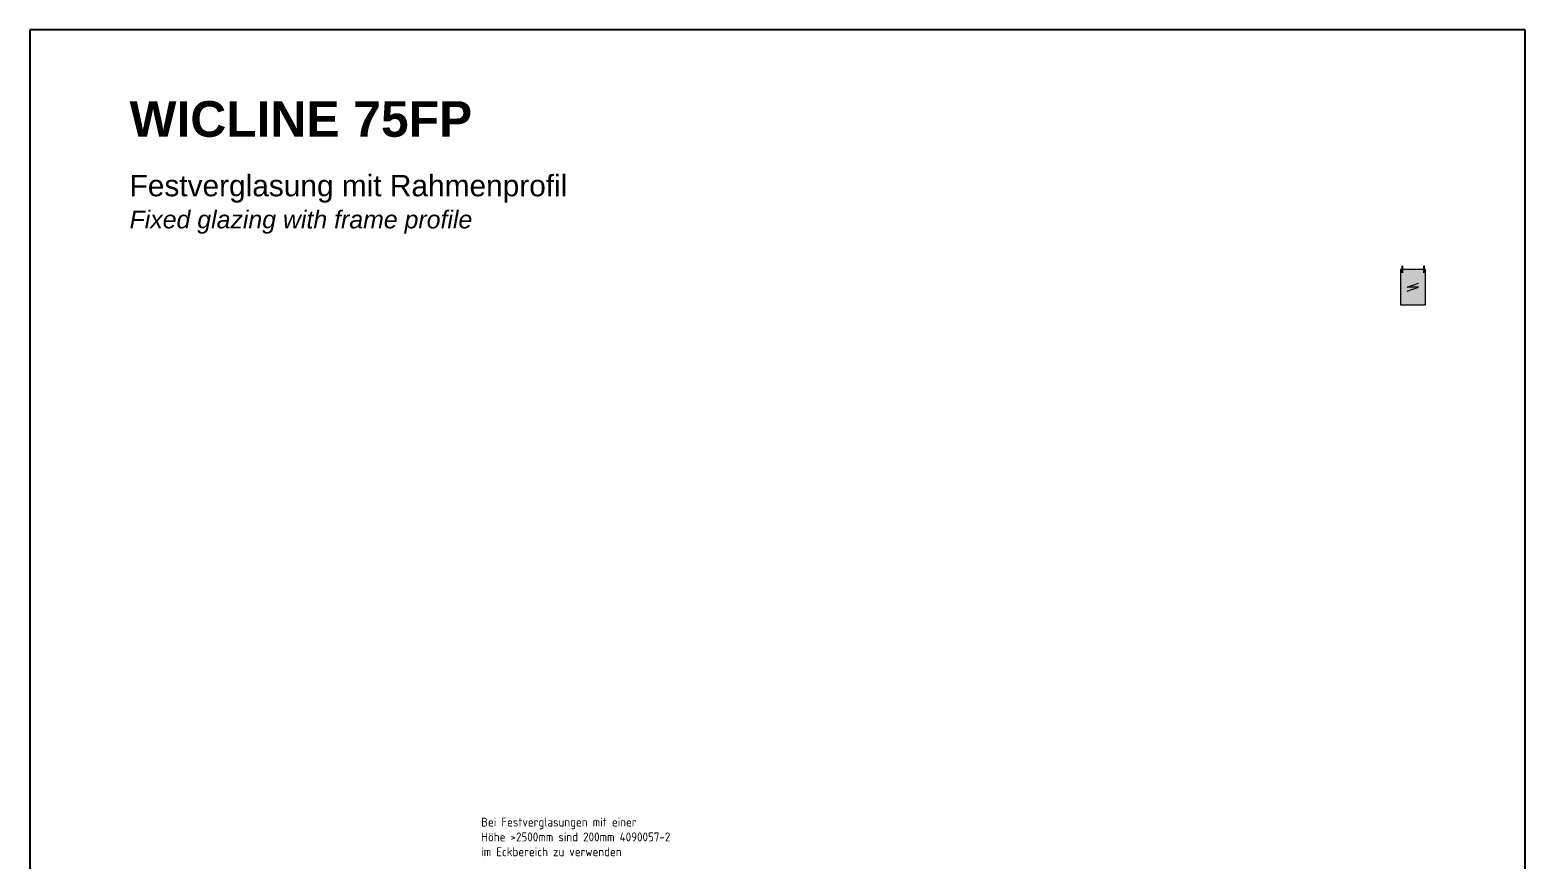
# Model space of a CAD drawing. Header units: millimetres. Extents: x -103 to 3427, y 224 to 818.
# Drawn here: x 381.4 to 801.4, y 585.3 to 818.1 of the extents above; entities that cross this region are included whole.
import ezdxf

# ---------------------------------------------------------------- set-up
doc = ezdxf.new("R2010")
doc.units = ezdxf.units.MM
for name, color, linetype, lineweight in [('AM_0', 7, 'Continuous', 50), ('Cont3', 70, 'Continuous', 18), ('Cont4', 10, 'Continuous', 13)]:
    doc.layers.add(name, color=color, linetype=linetype, lineweight=lineweight)
for name, color, linetype in [('AM_6', 2, 'Continuous'), ('CONT2', 2, 'Continuous'), ('WBC-GER-ENG', 7, 'Continuous')]:
    doc.layers.add(name, color=color, linetype=linetype)
doc.layers.add('BOUND_EXT', color=30, linetype='Continuous', plot=False)
doc.styles.get("Standard").update_dxf_attribs({"font": 'ISOCP.SHX'})
doc.styles.add('SWISS', font='swiss.ttf')
doc.styles.add('SWISSB', font='swissb.ttf')

# ---------------------------------------------------------------- blocks, each defined once
blk = doc.blocks.new('$$_EX')
at = {"layer": 'BOUND_EXT'}
for p, q in [((210, 297), (0, 297)), ((0, 297), (0, 0)), ((210, 0), (210, 297))]:
    blk.add_line(p, q, dxfattribs=at)
blk = doc.blocks.new('Opening01')
at = {"layer": 'AM_0', "ltscale": 0.1}
h = blk.add_hatch(color=256, dxfattribs=at)
h.set_gradient(color1=(173, 173, 173), rotation=135, centered=1, tint=1, name='CURVED')
h.paths.add_polyline_path([(189, 258.4), (196, 258.4), (196, 268.4), (189, 268.4)])
at = {"layer": 'Cont3'}
blk.add_lwpolyline([(189, 258.4), (196, 258.4), (196, 268.4), (189, 268.4)], close=True, dxfattribs=at)
at = {"layer": 'Cont4'}
blk.add_lwpolyline([(190.9, 262.3), (194.1, 263.4), (190.9, 263.4), (194.1, 264.5)], dxfattribs=at)
blk = doc.blocks.new('Linie Konstruktionsschnitt')
at = {"layer": 'CONT2'}
blk.add_line((0, -1), (0, 1), dxfattribs=at)

msp = doc.modelspace()

# ---------------------------------------------------------------- block references
at = {"layer": 'AM_0', "rotation": 180}
for p in [(766.92, 750.87), (772.94, 750.87)]:
    msp.add_blockref('Linie Konstruktionsschnitt', p, dxfattribs=at)
at = {"layer": 'AM_0'}
msp.add_blockref('Opening01', (577.42, 482.47), dxfattribs=at)
at = {"layer": 'Cont3', "xscale": 2, "yscale": 2, "zscale": 2}
msp.add_blockref('$$_EX', (381.42, 224.07), dxfattribs=at)

# ---------------------------------------------------------------- texts
at = {"layer": 'AM_6', "color": 7, "style": 'SWISSB'}
msp.add_text('WICLINE 75FP', height=10, dxfattribs=at).set_placement((409.42, 788.07))
at = {"layer": 'AM_6', "insert": (508.16, 596.98), "char_height": 2.5, "attachment_point": 1}
msp.add_mtext_dynamic_manual_height_columns('Bei Festverglasungen mit einer \\PHöhe >2500mm sind 200mm 4090057-2 \\Pim Eckbereich zu verwenden', width=75.5957, gutter_width=12.5, heights=[0], dxfattribs=at)
at = {"layer": 'WBC-GER-ENG', "insert": (409.42, 777.37), "char_height": 6, "width": 253.5659, "attachment_point": 1, "style": 'SWISS'}
msp.add_mtext('\\pxse0.91667;{\\C40;Festverglasung mit Rahmenprofil\\P\\fSwis721 BT|b0|i1|c0|p34;\\H0.83334x;Fixed glazing with frame profile}', dxfattribs=at)

doc.saveas('drawing.dxf')
